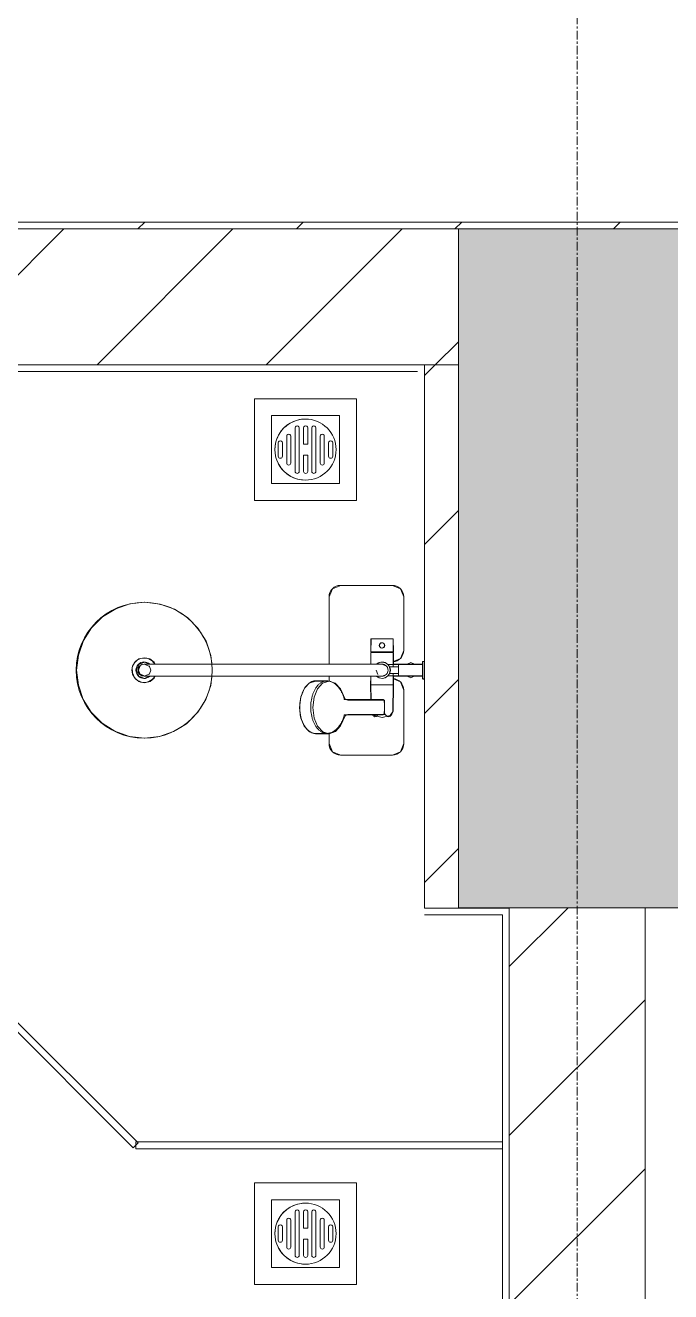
# Model space of a CAD drawing. Header units: millimetres. Extents: x 5359 to 218750, y -16347 to 109893.
# Drawn here: x 76540 to 77490, y 31971 to 33837 of the extents above; entities that cross this region are included whole.
import ezdxf

# ---------------------------------------------------------------- set-up
doc = ezdxf.new("R2010")
doc.units = ezdxf.units.MM
doc.linetypes.add('Grid Line', pattern=[22.225, 12.7, -3.175, 3.175, -3.175])
for name, color, linetype, lineweight in [('0-1', 7, 'Continuous', 5), ('A-FLOR-1', 9, 'Continuous', 9), ('A-GLAZ-CURT-1', 9, 'Continuous', 9), ('A-WALL', 113, 'Continuous', 9), ('A-WALL-1', 53, 'Continuous', 18), ('A-WALL-2', 9, 'Continuous', 9), ('A-WALL-3', 113, 'Continuous', 18), ('A-WALL-PATT-1', 10, 'Continuous', 9), ('A-WALL-PATT-3', 111, 'Continuous', 9), ('I-WALL-1', 53, 'Continuous', 18), ('I-WALL-3', 2, 'Continuous', 18), ('M-EQPM-1', 9, 'Continuous', 9), ('P-SANR-FIXT', 6, 'Continuous', 9), ('P-SANR-FIXT-1', 9, 'Continuous', 9), ('S-COLS-1', 253, 'Continuous', 5), ('S-COLS-2', 53, 'Continuous', 18), ('S-GRID-1', 1, 'Grid Line', 9)]:
    doc.layers.add(name, color=color, linetype=linetype, lineweight=lineweight)
pattern_1 = [(45, (0, 0), (-124.4507934888324, 124.4507934888324), [])]

# ---------------------------------------------------------------- blocks, each defined once
blk = doc.blocks.new('NCV_TKTC_KET CAU_rvt-1-TKCS_MB ĐỊNH VỊ CỔNG-HÀNG RÀO')
at = {"layer": 'S-COLS-1'}
blk.add_hatch(color=256, dxfattribs=at).paths.add_polyline_path([(77379.58623568082, 32536.93603804458), (77527.56428701639, 32536.93603804458), (77527.56428701646, 33536.93603804457), (77177.56428701643, 33536.93603804457), (77177.56428701643, 32536.93603804458)])
at = {"layer": 'A-FLOR-1'}
blk.add_line((77452.6356179937, 31137.36286042179), (77452.6356179937, 32536.93603804454), dxfattribs=at)
at = {"layer": 'S-COLS-2'}
for p, q in [((77527.56428701637, 33536.93603804452), (77177.56428701636, 33536.93603804452)), ((77177.56428701636, 33536.93603804452), (77177.56428701636, 32536.93603804454)), ((77177.56428701636, 32536.93603804454), (77527.56428701631, 32536.93603804454))]:
    blk.add_line(p, q, dxfattribs=at)
blk = doc.blocks.new('93925000_0001 - 93925000_top_dwg_93925000_T-348115-TKCS_MB ĐỊNH VỊ CỔNG-HÀNG RÀO')
at = {"layer": 'P-SANR-FIXT'}
for p, q in [((-29.25000000001137, -30.41147380102957), (-107.9999999999602, -30.41147380102957)), ((29.25000000003979, -30.41147380102951), (107.9999999999891, -30.41147380102951)), ((-125, -47.41147380104054), (-125, -123.4114738009895)), ((-46.30000000000002, -78.40001049013955), (-46.30000000000002, -46.66432744319475)), ((-27.19999999999982, -47.1000104901396), (-26.0999999999998, -47.1000104901396)), ((21.55028506636268, -45.85001633765473), (60.55062229200342, -46.65005953992719)), ((125, -47.41147380106959), (125, -123.4114738010186)), ((-8.999999999999659, -412.5000104901396), (-8.999999999999659, -62.50013961210563)), ((9.000000000000398, -62.50001049013981), (9.000000000000398, -412.5000104901396)), ((42.99999999999989, -64.709669900216), (42.99999999999989, -117.7311855777033)), ((65.79999999999916, -117.7311858373865), (65.79999999999916, -64.70968023364202)), ((-27.19999999999982, -77.9000104901396), (-26.09999999999991, -77.9000104901396)), ((42.99999999999977, -78.71001049013955), (21.55028506636256, -79.15000464262442)), ((42.67723075121899, -117.9137647793131), (42.72380481691187, -117.8905027300933)), ((43.22541313289174, -117.5533791080683), (43.2454772841229, -117.5313935299153)), ((65.55452210880412, -117.5313930848106), (65.57451349550774, -117.5533044401007)), ((66.07595627173146, -117.8903814623573), (66.12276898537004, -117.9137649615229)), ((-107.999999999989, -140.4114738010296), (-8.999999999999662, -140.4114738010296)), ((9.000000000000341, -140.4114738010296), (16.05775936037844, -140.4114738010296)), ((15.40892533820522, -159.102337451949), (15.75839094500327, -143.3372787451481)), ((107.99999999996, -140.4114738010296), (92.74224064223586, -140.4114738010296)), ((93.04160903513537, -143.3372775412332), (93.39107466179462, -159.1023374519516))]:
    blk.add_line(p, q, dxfattribs=at)
at = {"layer": 'P-SANR-FIXT', "flags": 128}
for points in [[(-45.79999999999995, -46.1000104901396), (-27.19999999999982, -46.1000104901396), (-27.19999999999982, -78.90001049013962), (-45.79999999999995, -78.90001049013962)], [(-26.09999999999985, -46.00001049013958), (-26.09999999999985, -78.93326648225212), (-8.999999999999545, -79.00001049013953)], [(21.55000000000007, -47.4099858359793), (21.55000000000007, -79.13610765745804), (9.000000000000455, -79.00001049013957)]]:
    blk.add_lwpolyline(points, dxfattribs=at)
at = {"layer": 'P-SANR-FIXT'}
for centre, radius in [((-36.49999999999991, -62.50001049013958), 3.949999999999962), ((0, -412.5000104901508), 100.0000000000113)]:
    blk.add_circle(centre, radius, dxfattribs=at)
for centre, radius, start, end in [((-107.999999999989, -47.41147380104054), 17.00000000001096, 89.99999999990285, 180), ((-29.25000000001137, -47.41147380104117), 17.0000000000116, 4.762593803102853, 90), ((29.25000000003979, -47.41147380107338), 17.00000000004385, 89.99999999999997, 175.237406216488), ((107.99999999996, -47.41147380106959), 17.00000000004005, 359.9999999999996, 89.99999999990197), ((-45.79999999999995, -46.60001049013961), 0.4999999999999929, 90, 180), ((0, -62.50001049013958), 11.99999999999995, 318.5903778907286, 221.4096221092701), ((0, -62.50001049013942), 8.999999999999567, 89.99999999999726, 180.0008225914138), ((0, -62.50001049013981), 8.999999999999977, 359.9999999999996, 90.00000000000058), ((59.72527746513852, -57.11829431336879), 10.50072061123066, 38.64910940744635, 85.4919664278808), ((45.74539299269866, -61.7688677305235), 2.591442950375404, 155.1929395547365, 175.7071329784778), ((45.88672692079469, -61.83419430956258), 2.747144078052784, 130.8293799405977, 155.1929395547363), ((46.10715825320051, -62.08930188541364), 3.084293670315347, 110.5459473745556, 130.8293799405975), ((54.40515189394542, -334.7558143918751), 275.8827831760368, 88.26834587300208, 91.73430402784533), ((-11.0870287831047, -67.0847149845815), 76.92338950800617, 1.769307073088722, 4.107483592994653), ((65.16075387320267, -72.37357576436682), 3.458721251672998, 323.2522043270088, 79.35412464586749), ((-45.79999999999998, -78.40001049013955), 0.5000000000000284, 180, 270.0000000000021), ((-107.999999999989, -123.4114738010185), 17.00000000001102, 179.9999999999022, 269.9999999999997), ((41.53812440405778, -147.6325679617071), 26.77123719125012, 139.9517195291568, 145.4927454964201), ((43.63035976240869, -149.3759166338841), 29.49457882653298, 134.7866597157906, 139.9743996902091), ((46.21077091948981, -151.980405663538), 33.16089505931782, 130.0222981005984, 134.7808297523297), ((47.73703108613861, -153.8055324793327), 35.54008304688671, 125.4413648585357, 130.0143797178355), ((49.86443492495669, -156.8002238881049), 39.21350294816435, 121.1773293406619, 125.4365221315614), ((50.55508174236654, -157.9433358119556), 40.54905420075455, 119.6970184980787, 121.1760861845778), ((51.01248991461052, -158.7285226972311), 41.45771952391331, 117.0276108551565, 119.7085429480655), ((52.23437101243538, -161.1268276120881), 44.14934692001913, 113.3198526991239, 117.0257930491081), ((51.70379216790154, -159.9377679050245), 42.84738864196924, 109.7778530176831, 113.2977488483463), ((52.51251485431292, -162.1897568078892), 45.24018730875026, 106.1472058541905, 109.7765896948286), ((53.21031191075166, -164.5420132623358), 47.69371243010925, 103.9355483588016, 106.1665379052129), ((39.13550187228078, -108.1664604231369), 10.41252868368169, 284.3956263088239, 285.5115793084283), ((40.79977076989439, -114.1629140050123), 4.189406756292605, 285.511579308428, 289.9665008707439), ((40.18233595264687, -112.4634348017655), 5.997570276502555, 289.9665008707439, 292.706056453872), ((41.35633292669261, -115.269131820641), 2.956155366169641, 292.7060564538717, 296.5404578594648), ((41.28939418913281, -115.0703328042365), 3.163999408943117, 296.9590540367668, 300.8285832434413), ((41.75191444553207, -115.8453384390961), 2.26147033924852, 300.8285832434427, 305.2869606014737), ((42.11080346566675, -116.3524602560694), 1.640202388985941, 305.2869606014731, 309.9326498899359), ((42.58190343764934, -116.9152374954957), 0.9062722800393488, 309.9326498899361, 315.2399768803443), ((66.33254871741015, -116.7907523287532), 1.075222358475278, 225.1701960386481, 229.6335357926574), ((66.53467697349917, -116.5529705922872), 1.387305658423184, 229.6335357926575, 235.1233570305372), ((67.33403953288213, -115.4061151899989), 2.78525337386223, 235.1233570305369, 238.7438538062304), ((67.23708865182785, -115.5658466602265), 2.598401518323442, 238.743853806231, 243.4573342436183), ((67.83178802867057, -114.4223051350855), 3.887291834939851, 243.9189209162256, 246.8313117267748), ((68.07971071230402, -113.8406382182414), 4.519590282336205, 246.8430118978089, 250.4792408365493), ((68.32031555328638, -113.1623118559064), 5.239324491791969, 250.478001354911, 254.040622129464), ((68.46255245398922, -112.6667454129419), 5.754899133838111, 254.0356859670231, 256.0560515704276), ((55.40401679240662, -165.2330429853637), 48.40912028329085, 73.86585318522631, 76.04813250948062), ((56.21413014697972, -162.4159543525397), 45.47786641770474, 70.24102003427905, 73.8600239519259), ((57.38436555478666, -159.2074370455415), 42.0626454195198, 66.6692995235719, 70.26370069725493), ((56.49106083851057, -161.2854876911967), 44.32456512746464, 62.98149476931825, 66.6728195095344), ((57.9785722803678, -158.3746903640516), 41.05570866288927, 60.27832955704819, 62.98547533075114), ((57.65690325814422, -158.9441174506732), 41.70970371225593, 58.84438493084499, 60.2823998950903), ((59.19166632527494, -156.4104491251478), 38.74744684300671, 54.53767052910745, 58.84818163921948), ((60.89070530787098, -154.0281911650667), 35.82137727334143, 50.00335279078109, 54.54047535599409), ((62.8381859497558, -151.7077776100939), 32.79202096505968, 45.19211503033982, 50.00422800610482), ((64.97137908367529, -149.5583508659709), 29.76372997163251, 40.048742012123, 45.18956449042492), ((87.59999999923238, -128.4114738010803), 1.499999999232926, 180, 187.5385925494641), ((87.60000000000032, -128.4114738010264), 1.50000000000318, 258.6057150050811, 269.9999999935141), ((67.2180923600595, -147.665894096866), 26.82619650550311, 34.51250417135139, 40.04223300736741), ((107.99999999996, -123.4114738009896), 17.00000000004001, 269.9999999999999, 359.999999999902), ((32.6084281422526, -143.5932511598145), 16.85198135014861, 172.4140323751194, 179.1296748585935), ((33.68353206841558, -143.7355470214935), 17.93646087517543, 164.9524611530439, 172.4168366973952), ((35.23708582808054, -144.1518614714839), 19.5448282046928, 157.961357964296, 164.9562571578326), ((37.13904172408166, -144.9201389878477), 21.59609231309832, 151.4775331282191, 157.9654281488547), ((39.27860343996432, -146.0810125907116), 24.03029636225168, 145.4892253034588, 151.4815138133123), ((69.39467534866861, -146.1587099335588), 24.1787385563626, 28.53632123789447, 34.4918832930389), ((73.78929370061704, -143.915085762884), 19.24661595653247, 21.63737364131532, 28.9183300159617), ((71.1653461443861, -144.9559604946232), 22.06947284008565, 15.44356289302016, 21.63737364131479), ((76.80805584189389, -143.39708258289), 16.21539109535078, 7.185926819191434, 15.44356289302018), ((73.92057826180705, -143.7611353026), 19.1257280446115, 1.269873184907297, 7.185926819190695), ((32.74582926548889, -159.033047992568), 17.34514869852866, 181.3198210601203, 222.2619182797614), ((76.00123918132356, -159.0194252127062), 17.39838440383853, 317.3098225993435, 358.6393437242801), ((54.24210218684038, -122.9950291884833), 60.56097304492229, 259.1395428294729, 270.1493847950802), ((54.23289421806022, -119.4633675273612), 64.09264670981953, 270.1493847950808, 280.363734856608), ((0, -412.5000104901392), 17.99999999999966, 120.2490760906004, 59.75092390906803), ((0, -412.5000104901392), 12.15000000000036, 137.7945535961896, 42.20544640380962), ((0, -412.5000104901396), 9.000000000000014, 180.0000000000003, 0)]:
    blk.add_arc(centre, radius, start, end, dxfattribs=at)
for points, degree in [([(-12.89999999999998, 0), (-12.89999999999998, -1.499999999999943), (-12.89999999999998, -2.999999999999943)], 2), ([(12.89999999999998, 0), (0.02609083944696522, 0), (-12.84781832110605, 0)], 2), ([(12.84781832110605, 0), (12.87390916055301, 0), (12.89999999999998, 0)], 2), ([(12.89999999999998, 0), (12.89999999999998, -1.499999999999943), (12.89999999999998, -2.999999999999943)], 2), ([(-12.90000000000009, -3), (-0.02609083944696522, -3.000000000000028), (12.84781832110616, -3.000000000000057)], 2), ([(-12.84781832110617, -2.999999999999974), (-12.87390916055313, -2.999999999999987), (-12.90000000000009, -3)], 2), ([(-8.49999999999977, -3.799999999999841), (-8.499999999999886, -20.88434935996673), (-8.5, -37.96869871993363)], 2), ([(8.499999999999998, -3.799999999999955), (8.499999999999943, -20.88443606873113), (8.499999999999886, -37.96887213746231)], 2), ([(-4.999999999999646, -46.00001049013959), (-15.54999999999975, -46.00001049013959), (-26.09999999999985, -46.00001049013958)], 2), ([(-8.500000000000114, -38.00000000000006), (0, -38.00000000000003), (8.500000000000227, -38)], 2), ([(-4.999999999999626, -38.00000000000003), (-4.999999999999643, -44.79564918645708), (-4.999999999999659, -51.59129837291415)], 2), ([(5.000000000000375, -37.99999999999997), (5.000000000000358, -44.79564918645711), (5.000000000000342, -51.59129837291427)], 2), ([(5.000000000000354, -46.00001049013952), (13.27499999999976, -46.00001049013955), (21.54999999999916, -46.00001049013958)], 2), ([(43.16122043866994, -61.57488634983157), (43.11422783113005, -62.20091038478618), (43.2568056199874, -62.84116455587242), (42.99999999999989, -63.45409927694671), (42.99999999999989, -64.08188458858135), (42.99999999999989, -64.709669900216)], 5), ([(46.05564403435699, -58.99940780907446), (45.84563881466295, -59.00576646544847), (45.6356396480968, -59.01232503645387), (45.42490410742312, -59.07182674725264), (45.22143612944311, -59.12746019540629), (45.02469942947437, -59.20119691161427)], 5), ([(65.63877806839491, -61.57486776466607), (65.58324584075069, -60.80156955834494), (65.51792364951962, -60.02897439062145), (64.29169490573088, -59.04860023423733), (63.51684167660937, -59.02245000481934), (62.74190615016312, -58.99902194347936)], 5), ([(42.83134313698361, -182.4712936479626), (32.99480990325503, -180.5841154326519), (24.74135789164757, -176.3666458393427), (19.90906196571826, -170.6980207171658)], 3), ([(88.78958838532196, -170.816115617236), (83.90714295276018, -176.4673309525334), (75.62595520680784, -180.7066272881571), (65.76294096902575, -182.5103768473146)], 3)]:
    blk.add_open_spline(points, degree=degree, dxfattribs=at)
for points, weights in [([(-9.300000012551752, -3.000000000000114), (-8.499999999999767, -2.999999987447859), (-8.499999999999773, -3.799999999999841)], [1, 0.7071067756391801, 1]), ([(9.300000036225876, -3.000000000000048), (8.499999999999998, -2.999999963774077), (8.499999999999996, -3.799999999999955)], [1, 0.7071067651767795, 1]), ([(21.55000000000018, -45.86391332282089), (21.55000000000007, -45.6984479567874), (21.55000000000007, -47.4099858359793)], [0.8741474450410947, 0.9084708691207961, 1]), ([(67.93214707809068, -74.44290715413382), (66.9161785636151, -75.65537223736911), (65.79999999999916, -76.44701129264871)], [1, 0.9916143928707297, 1]), ([(54.40000000027044, -167.345373511784), (15.75710228857958, -167.3453735117857), (15.75710228858282, -143.5544300957471)], [1, 0.7071067811865235, 1]), ([(93.04289771195933, -143.5544300957438), (93.04289771196134, -167.3453735117824), (54.40000000027044, -167.345373511784)], [1, 0.7071067811865235, 1])]:
    blk.add_rational_spline(points, weights, degree=2, dxfattribs=at)
blk.add_open_spline([(67.95742936225793, -50.59066825678327), (68.35598580722785, -51.10147228051598), (68.55940819716147, -51.68825616568513), (68.67315314439588, -53.48920526109732), (68.21360467211412, -54.71941052610607), (66.0828501634154, -57.04809614598538), (64.61267512253369, -58.10490555589343), (62.74003090276256, -58.98982693736821)], degree=3, knots=[0.3623590839894454, 0.3623590839894454, 0.3623590839894454, 0.3623590839894454, 0.4991435252133551, 0.4991435252133551, 0.7494159218981946, 0.7494159218981946, 0.9564650588819884, 0.9564650588819884, 0.9564650588819884, 0.9564650588819884], dxfattribs=at)
blk = doc.blocks.new('93925000_0001 - 93925000_top_dwg-348114-TKCS_MB ĐỊNH VỊ CỔNG-HÀNG RÀO')
blk.add_blockref('93925000_0001 - 93925000_top_dwg_93925000_T-348115-TKCS_MB ĐỊNH VỊ CỔNG-HÀNG RÀO', (0, 0))
blk = doc.blocks.new('93925000_0001 - 93925000_3D_low_dwg-348120-TKCS_MB ĐỊNH VỊ CỔNG-HÀNG RÀO')
at = {"layer": 'P-SANR-FIXT'}
for p, q in [((-13.00000023549032, 0.4061279445821583), (-12.06220432523378, 0.4061279445821583)), ((-13.00000023549032, 0.4061279445821583), (-11.63522162142881, 0.4061279445821583)), ((-13.00000023549032, 0.4061279445821583), (-12.06220432523378, 0.4061279445821583)), ((-13.00000023549032, 0.4061279445821583), (-11.63522162142881, 0.4061279445821583)), ((-13.00000023549032, -2.393874990108407), (-13.00000023549032, 0.4061279445821583)), ((-13.00000023549032, -2.393874990108407), (-13.00000023549032, 0.4061279445821583)), ((-12.06220432523378, 0.4061279445821583), (-9.062958571349464, 0.4061279445821583)), ((-12.06220432523378, 0.4061279445821583), (-9.062958571349464, 0.4061279445821583)), ((-7.966440063749634, 0.4061279445821583), (-11.63522162142881, 0.4061279445821583)), ((-7.966440063749634, 0.4061279445821583), (-11.63522162142881, 0.4061279445821583)), ((-9.062958571349464, 0.4061279445821583), (-4.988656935130439, 0.4061279445821583)), ((-9.062958571349464, 0.4061279445821583), (-4.988656935130439, 0.4061279445821583)), ((-2.738994958303692, 0.4061279445821583), (-7.966440063749634, 0.4061279445821583)), ((-2.738994958303692, 0.4061279445821583), (-7.966440063749634, 0.4061279445821583)), ((-4.988656935130439, 0.4061279445821583), (0.02873366639291817, 0.4061279445821583)), ((-4.988656935130439, 0.4061279445821583), (0.02873366639291817, 0.4061279445821583)), ((2.887329438276765, 0.4061279445821583), (-2.738994958303692, 0.4061279445821583)), ((2.887329438276765, 0.4061279445821583), (-2.738994958303692, 0.4061279445821583)), ((0.02873366639291817, 0.4061279445821583), (5.0525196566658, 0.4061279445821583)), ((0.02873366639291817, 0.4061279445821583), (5.0525196566658, 0.4061279445821583)), ((8.247112543828962, 0.4061279445821583), (2.887329438276765, 0.4061279445821583)), ((8.247112543828962, 0.4061279445821583), (2.887329438276765, 0.4061279445821583)), ((5.0525196566658, 0.4061279445821583), (9.036845067091463, 0.4061279445821583)), ((5.0525196566658, 0.4061279445821583), (9.036845067091463, 0.4061279445821583)), ((11.62984517807531, 0.4061279445821583), (8.247112543828962, 0.4061279445821583)), ((11.62984517807531, 0.4061279445821583), (8.247112543828962, 0.4061279445821583)), ((9.036845067091463, 0.4061279445821583), (12.00061197277419, 0.4061279445821583)), ((9.036845067091463, 0.4061279445821583), (12.00061197277419, 0.4061279445821583)), ((13.00000023538637, 0.4061279445821583), (11.62984517807531, 0.4061279445821583)), ((13.00000023538637, 0.4061279445821583), (11.62984517807531, 0.4061279445821583)), ((12.00061197277419, 0.4061279445821583), (13.00000023538637, 0.4061279445821583)), ((12.00061197277419, 0.4061279445821583), (13.00000023538637, 0.4061279445821583)), ((13.00000023538637, -2.393874990108407), (13.00000023538637, 0.4061279445821583)), ((13.00000023538637, -2.393874990108407), (13.00000023538637, 0.4061279445821583)), ((-12.06220432523378, -2.393874990108407), (-13.00000023549032, -2.393874990108407)), ((-13.00000023549032, -2.393874990108407), (-11.63522162142881, -2.393874990108407)), ((-12.06220432523378, -2.393874990108407), (-13.00000023549032, -2.393874990108407)), ((-13.00000023549032, -2.393874990108407), (-11.63522162142881, -2.393874990108407)), ((-9.062958571349464, -2.393874990108407), (-12.06220432523378, -2.393874990108407)), ((-9.062958571349464, -2.393874990108407), (-12.06220432523378, -2.393874990108407)), ((-11.63522162142881, -2.393874990108407), (-8.500000110303246, -2.393874990108407)), ((-11.63522162142881, -2.393874990108407), (-8.947380937687877, -2.393874990108407)), ((-11.13424724941683, -20.11254869690815), (-8.947380937687877, -14.63904449810341)), ((-4.988656935130439, -2.393874990108407), (-9.062958571349464, -2.393874990108407)), ((-8.947380937687877, -45.5938739775745), (-8.947380937687877, -2.383346642467177)), ((-6.146981263212683, -2.393874990108407), (-8.500000110303246, -2.393874990108407)), ((-8.500000110303246, -53.59329031697194), (-8.500000110303246, -2.393874990108407)), ((-0.2581622965687984, -2.393874990108407), (-6.146981263212683, -2.393874990108407)), ((0.02873366639291817, -2.393874990108407), (-4.988656935130439, -2.393874990108407)), ((-0.2581622965687984, -2.393874990108407), (6.134321924992082, -2.393874990108407)), ((5.0525196566658, -2.393874990108407), (0.02873366639291817, -2.393874990108407)), ((5.0525196566658, -2.393874990108407), (9.036845067091463, -2.393874990108407)), ((6.134321924992082, -2.393874990108407), (8.500000110216616, -2.393874990108407)), ((11.62984517807531, -2.393874990108407), (8.500000110216616, -2.393874990108407)), ((8.500000110216616, -2.393874990108407), (8.500000110216616, -53.5932903169806)), ((8.94738093758392, -2.383346642467177), (8.94738093758392, -45.5938739775745)), ((11.62984517807531, -2.393874990108407), (8.94738093758392, -2.393874990108407)), ((11.13433695134036, -20.11254869690815), (8.94738093758392, -15.01528653524606)), ((9.036845067091463, -2.393874990108407), (12.00061197277419, -2.393874990108407)), ((9.036845067091463, -2.393874990108407), (12.00061197277419, -2.393874990108407)), ((13.00000023538637, -2.393874990108407), (11.62984517807531, -2.393874990108407)), ((13.00000023538637, -2.393874990108407), (11.62984517807531, -2.393874990108407)), ((12.00061197277419, -2.393874990108407), (13.00000023538637, -2.393874990108407)), ((12.00061197277419, -2.393874990108407), (13.00000023538637, -2.393874990108407)), ((-125.0000009537263, -47.00534305563847), (-120.0208172321839, -34.98452428570668)), ((-120.0208172321839, -34.98452428570668), (-125.0000009537263, -47.00534305563847)), ((-120.0208172321839, -34.98452428570668), (-108.0000030041261, -30.00533602228172)), ((-108.0000030041261, -30.00533602228172), (-120.0208172321839, -34.98452428570668)), ((-108.0000030041261, -30.00533602228172), (-29.24999967816957, -30.00533602229905)), ((-29.24999967816957, -30.00533602229905), (-108.0000030041261, -30.00533602228172)), ((-29.24999967816957, -30.00533602229905), (-17.22918545011171, -34.98452428570668)), ((-17.22918545011171, -34.98452428570668), (-29.24999967816957, -30.00533602229905)), ((-17.22918545011171, -34.98452428570668), (-12.80419165117082, -45.5938739775745)), ((-12.80419165117082, -45.5938739775745), (-17.22918545011171, -34.98452428570668)), ((-8.947380937705203, -25.20961684207234), (-11.13424724941683, -20.11254869690815)), ((8.947380937566596, -25.58627741077366), (11.13433695134036, -20.11254869690815)), ((17.22918545002508, -34.98452428570668), (12.83464907225734, -45.5938739775745)), ((12.83464907225734, -45.5938739775745), (17.22918545002508, -34.98452428570668)), ((17.22918545002508, -34.98452428570668), (29.24999967808294, -30.00533602229905)), ((17.22918545002508, -34.98452428570668), (29.24999967808294, -30.00533602229905)), ((29.24999967808294, -30.00533602229905), (108.0000030040394, -30.00533602229905)), ((108.0000030040394, -30.00533602229905), (29.24999967808294, -30.00533602229905)), ((108.0000030040394, -30.00533602229905), (120.0208172320973, -34.98452428570668)), ((120.0208172320973, -34.98452428570668), (108.0000030040394, -30.00533602229905)), ((120.0208172320973, -34.98452428570668), (125.0000009536223, -47.00534305563847)), ((125.0000009536223, -47.00534305563847), (120.0208172320973, -34.98452428570668)), ((-125.0000009537263, -123.005337095174), (-125.0000009537263, -47.00534305563847)), ((-125.0000009537263, -47.00534305563847), (-125.0000009537263, -123.005337095174)), ((-46.26489043240976, -45.70935112229267), (-27.19999989872408, -45.5938739775745)), ((-46.26489043240976, -46.85973966113011), (-46.26489043240976, -45.70935112229267)), ((-46.26489043240976, -45.70935112229267), (-46.26489043240976, -46.85973966113011)), ((-46.26489043240976, -50.50827240935246), (-46.26489043240976, -46.85973966113011)), ((-46.26489043240976, -50.50827240935246), (-46.26489043240976, -56.06282072058598)), ((-27.19999989872408, -46.75237884512821), (-27.19999989872408, -45.5938739775745)), ((-27.19999989872408, -45.5938739775745), (-27.19999989872408, -46.75237884512821)), ((-27.19999989872408, -46.75237884512821), (-27.19999989872408, -50.42661859980503)), ((-27.19999989872408, -56.02032694807927), (-27.19999989872408, -50.42661859980503)), ((-26.10000118022394, -46.75237884512821), (-26.10000118022394, -45.5938739775745)), ((-8.500000110303246, -45.5938739775745), (-26.10000118022394, -45.5938739775745)), ((-26.10000118022394, -46.75237884512821), (-26.10000118022394, -50.42661859980503)), ((-26.10000118022394, -56.02032694807927), (-26.10000118022394, -50.42661859980503)), ((-8.500579766981128, -53.59329031697194), (-11.1775755912412, -57.66879100790898)), ((-8.500579766981128, -53.59691019049565), (-11.1775755912412, -57.66879100790898)), ((-5.400000831536772, -54.89389225235859), (-9.000000818125727, -62.09388881913105)), ((-4.425111153028729, -50.91630527965378), (-8.500579766981128, -53.59691019049565)), ((-4.425111153028729, -50.91630527965378), (-8.500579766981128, -53.59329031697194)), ((-5.400000831536772, -54.89389225235859), (-6.884994724646186, -57.86817554758084)), ((-5.197762220632285e-11, -53.09388856879155), (-5.400000831536772, -54.89389225235859)), ((-4.582533355109217, -50.98385657063405), (-4.425111153028729, -50.91630527965378)), ((-5.197762220632285e-11, -50.0722343443958), (-4.425111153028729, -50.91630527965378)), ((4.425110869057653, -50.91630527965378), (-5.197762220632285e-11, -50.0722343443958)), ((4.425110869057653, -50.91630527965378), (4.63892554562799, -51.00663861027638)), ((4.425110869057653, -50.91630527965378), (8.500579766894498, -53.59691019049565)), ((4.425110869057653, -50.91630527965378), (8.500579766894498, -53.5932903169806)), ((9.000000818021773, -62.09388881913105), (6.363961909659383, -55.72991952887455)), ((21.54999956483412, -45.5938739775745), (8.500000110216616, -45.5938739775745)), ((11.17757559115457, -57.66879100790898), (8.500579766894498, -53.5932903169806)), ((11.12244632538668, -57.53367480030934), (8.500579766894498, -53.59691019049565)), ((11.17757559115457, -57.66879100790898), (8.500579766894498, -53.59691019049565)), ((21.54999956483412, -45.5938739775745), (60.55121408697478, -46.09024175396839)), ((21.54999956483412, -46.75237884512821), (21.54999956483412, -45.5938739775745)), ((21.54999956483412, -46.75237884512821), (21.54999956483412, -50.42661859980503)), ((21.54999956483412, -56.02032694807927), (21.54999956483412, -50.42661859980503)), ((60.55121408697478, -46.09024175396839), (66.66990855927038, -50.2975476264174)), ((66.66990855927038, -50.2975476264174), (69.53457745308447, -62.09387065163533)), ((125.0000009536223, -47.00534305563847), (125.0000009536223, -123.005337095174)), ((125.0000009536223, -123.005337095174), (125.0000009536223, -47.00534305563847)), ((-46.26489043240976, -56.06282072058598), (-46.26489043240976, -62.09387065163533)), ((-46.26489043240976, -68.1249387501804), (-46.26489043240976, -62.09387065163533)), ((-46.26489043240976, -73.67028976670186), (-46.26489043240976, -68.1249387501804)), ((-46.26489043240976, -77.32801980963627), (-46.26489043240976, -73.67028976670186)), ((-40.47668541675043, -62.09387065163533), (-39.37709773784113, -59.35049250117223)), ((-40.47668541675043, -62.09387065163533), (-39.33139740233851, -64.88438436976354)), ((-36.62519903188181, -58.12362788906972), (-39.37709773784113, -59.35049250117223)), ((-36.50000000599512, -66.06600737563053), (-39.33139740233851, -64.88438436976354)), ((-36.62519903188181, -58.12362788906972), (-33.63793133502436, -59.34432917824665)), ((-33.61511296039057, -64.81945828190725), (-36.50000000599512, -66.06600737563053)), ((-33.63793133502436, -59.34432917824665), (-32.53242786530145, -62.09387065163533)), ((-33.61511296039057, -64.81945828190725), (-32.53242786530145, -62.09387065163533)), ((-27.19999989872408, -62.09387065163533), (-27.19999989872408, -56.02032694807927)), ((-27.19999989872408, -68.16745069018285), (-27.19999989872408, -62.09387065163533)), ((-27.19999989872408, -73.76114087096134), (-27.19999989872408, -68.16745069018285)), ((-27.19999989872408, -77.4353987931339), (-27.19999989872408, -73.76114087096134)), ((-26.10000118022394, -62.09387065163533), (-26.10000118022394, -56.02032694807927)), ((-26.10000118022394, -68.16745069018285), (-26.10000118022394, -62.09387065163533)), ((-26.10000118022394, -73.76114087096134), (-26.10000118022394, -68.16745069018285)), ((-26.10000118022394, -77.4353987931339), (-26.10000118022394, -73.76114087096134)), ((-11.0981688738389, -57.47866816512028), (-12.02163744275999, -62.09387065163533)), ((-11.1775755912412, -57.66879100790898), (-12.02163744275999, -62.09387065163533)), ((-12.02163744275999, -62.09387065163533), (-11.1775755912412, -66.5189820884792)), ((-12.02087554339059, -62.09387065163533), (-11.1775755912412, -66.5189820884792)), ((-11.0981688738389, -57.47866816512028), (-11.1775755912412, -57.66879100790898)), ((-11.12130858603605, -66.66027978650014), (-11.1775755912412, -66.5189820884792)), ((-11.1775755912412, -66.5189820884792), (-8.999317266098979, -69.83518585265968)), ((-11.12130858603605, -66.66027978650014), (-8.999317266098979, -69.86355942185433)), ((-9.000000818125727, -62.09388881913105), (-8.999317266098979, -66.27243100396076)), ((-8.999317266098979, -79.46273689261356), (-8.999317266098979, -66.27243100396076)), ((6.363961909659383, -68.45783994189183), (-5.197762220632285e-11, -71.09388906947056)), ((9.000000818021773, -62.09388881913105), (8.999317265995023, -66.47813247433582)), ((8.999317265995023, -79.62031266680638), (8.999317265995023, -66.47813247433582)), ((8.999317265995023, -69.82286713141211), (11.17757559115457, -66.5189820884792)), ((8.99931726601235, -69.83518585263369), (11.17757559115457, -66.5189820884792)), ((8.999317265995023, -69.84051383753588), (11.09141510719824, -66.73617449990194)), ((11.09141510719824, -66.73617449990194), (12.02163744265604, -62.09387065163533)), ((11.09141510719824, -66.73617449990194), (11.17757559115457, -66.5189820884792)), ((11.12244632538668, -57.53367480030934), (11.17757559115457, -57.66879100790898)), ((12.02163744265604, -62.09750415078084), (11.17757559115457, -57.66879100790898)), ((12.02163744265604, -62.09387065163533), (11.17757559115457, -57.66879100790898)), ((11.17757559115457, -66.5189820884792), (12.02163744265604, -62.09387065163533)), ((21.54999956483412, -62.09387065163533), (21.54999956483412, -56.02032694807927)), ((21.54999956483412, -68.16745069018285), (21.54999956483412, -62.09387065163533)), ((21.54999956483412, -73.7518618225185), (21.54999956483412, -68.16745069018285)), ((21.54999956483412, -77.4353987931339), (21.54999956483412, -73.7518618225185)), ((43.32126560205984, -68.302199005994), (43.8158305622796, -62.23647193826824)), ((44.26653403038549, -58.64013887635151), (44.24106774324942, -112.893872165602)), ((65.41201840633917, -58.64013887635151), (44.26653403038549, -58.64013887635151)), ((65.41201840633917, -58.64013887635151), (65.43747560972739, -112.893872165602)), ((66.32276859279982, -68.302199005994), (65.777415025666, -61.61353088046306)), ((66.66990855927038, -73.89021184435765), (69.53457745308447, -62.09387065163533)), ((-46.26489043240976, -78.47839472285192), (-46.26489043240976, -77.32801980963627)), ((-46.26489043240976, -78.47839472285192), (-46.26489043240976, -77.32801980963627)), ((-46.26489043240976, -78.47839472285192), (-27.19999989872408, -78.59387640944401)), ((-27.19999989872408, -77.4353987931339), (-27.19999989872408, -78.59387640944401)), ((-27.19999989872408, -78.59387640944401), (-27.19999989872408, -77.4353987931339)), ((-26.10000118022394, -78.59387640944401), (-26.10000118022394, -77.4353987931339)), ((-26.10000118022394, -78.59387640944401), (-8.999317266098979, -78.59387640944401)), ((-8.999317266098979, -79.46273689261356), (-8.999317266098979, -94.50027286997715)), ((8.999317265995023, -78.59387640944401), (21.54999956483412, -78.59387640944401)), ((8.999317265995023, -79.62031266680638), (8.999317265995023, -94.58703174582402)), ((21.54999956483412, -78.59387640944401), (21.54999956483412, -77.4353987931339)), ((21.54999956483412, -78.59387640944401), (44.25730354725129, -78.30488888116327)), ((-8.999317266098979, -94.50027286997715), (-8.999952560715201, -122.093873834532)), ((8.999317265995023, -94.58703174582402), (9.000048507698057, -122.093873834532)), ((-120.0208172321839, -135.0261513232319), (-125.0000009537263, -123.005337095174)), ((-125.0000009537263, -123.005337095174), (-120.0208172321839, -135.0261513232319)), ((-8.999952560715201, -122.093873834532), (-8.999952560715201, -352.0938792227832)), ((9.000048507698057, -352.0938792227832), (9.000048507698057, -122.093873834532)), ((27.22625192994642, -123.6004315852253), (19.01272938246298, -131.1420406579105)), ((42.70615053171682, -116.3869365691272), (27.22625192994642, -123.6004315852253)), ((44.24106774324942, -112.893872165602), (42.70615053171682, -116.3869365691272)), ((65.43747560972739, -112.893872165602), (66.97240644688178, -116.3869365691272)), ((66.97240644688178, -116.3869365691272), (82.1864260196166, -123.4372057198612)), ((82.1864260196166, -123.4372057198612), (90.36471498007346, -130.7141597985355)), ((125.0000009536223, -123.005337095174), (120.0208172320973, -135.0261513232319)), ((120.0208172320973, -135.0261513232319), (125.0000009536223, -123.005337095174)), ((-108.0000030041261, -140.0053441285221), (-120.0208172321839, -135.0261513232319)), ((-120.0208172321839, -135.0261513232319), (-108.0000030041261, -140.0053441285221)), ((-8.79466851073853, -140.0053441285221), (-108.0000030041261, -140.0053441285221)), ((-108.0000030041261, -140.0053441285221), (-8.79466851073853, -140.0053441285221)), ((16.10102930157841, -140.0053441285221), (8.794764457721385, -140.0053441285221)), ((8.794764457721385, -140.0053441285221), (16.10102930157841, -140.0053441285221)), ((15.97610514158773, -140.3856170653431), (19.01272938246298, -131.1420406579105)), ((15.97610514158773, -140.3856170653431), (15.97610514158773, -160.0585623263447)), ((19.31382837292067, -150.0571015834029), (15.97610514158773, -140.3856170653431)), ((90.36471498007346, -130.7141597985355), (93.7024291276412, -140.3856170653431)), ((90.66581397051382, -149.6291934727756), (93.7024291276412, -140.3856170653431)), ((108.0000030040394, -140.0053441285221), (93.57119323153024, -140.0053441285221)), ((93.57119323153024, -140.0053441285221), (108.0000030040394, -140.0053441285221)), ((93.7024291276412, -140.3856170653431), (93.7024291276412, -160.0585623263447)), ((108.0000030040394, -140.0053441285221), (120.0208172320973, -135.0261513232319)), ((108.0000030040394, -140.0053441285221), (120.0208172320973, -135.0261513232319)), ((15.97610514158773, -160.0585078238575), (18.7810324966561, -168.9561478613941)), ((19.31382837292067, -169.7300105094043), (15.97610514158773, -160.0585623263447)), ((27.49211960429716, -157.33400115959), (19.31382837292067, -150.0571015834029)), ((27.49211960429716, -157.33400115959), (39.77925342316198, -162.3753177165119)), ((39.77925342316198, -162.3753177165119), (54.8392716764884, -164.2391574381916)), ((70.59643578524161, -162.1904997824756), (54.8392716764884, -164.2391574381916)), ((70.59643578524161, -162.1904997824756), (82.45228915209341, -157.1708207129566)), ((90.66581397051382, -149.6291934727756), (82.45228915209341, -157.1708207129566)), ((93.7024291276412, -160.0585623263447), (90.66581397051382, -169.3020751475422)), ((25.52503155190307, -175.2566021674854), (19.31382837292067, -169.7300105094043)), ((39.77925342316198, -182.0481539725391), (27.49211960429716, -177.0068737506087)), ((39.63082498306799, -182.009620714101), (54.83929438587538, -183.912048196706)), ((39.77925342316198, -182.0481539725391), (54.8392716764884, -183.9120663642017)), ((54.8392716764884, -183.9120663642017), (70.59643578524161, -181.8634450434859)), ((54.83929438587538, -183.912048196706), (69.33580234045553, -182.1904054640857)), ((82.45228915209341, -176.843711471471), (70.59643578524161, -181.8634450434859)), ((82.17910451885574, -177.011342954549), (79.59950327006577, -178.0515673401055)), ((90.66581397051382, -169.3020751475422), (82.45228915209341, -176.843711471471)), ((-21.43301905994845, -314.2006979941456), (-42.54305183892679, -321.3777308463184)), ((-8.999952560715201, -312.8387014094833), (-21.43301905994845, -314.2006979941456)), ((22.48276648516226, -314.4369481085865), (9.000048507698057, -312.9167166438286)), ((42.96772613520193, -321.5785543440906), (22.48276648516226, -314.4369481085865)), ((-61.80480308537913, -333.2627612113087), (-77.71632277969012, -348.9469056128589)), ((-42.54305183892679, -321.3777308463184), (-61.80480308537913, -333.2627612113087)), ((61.90770378107595, -333.3437882422535), (42.96772613520193, -321.5785543440906)), ((78.80613634581137, -350.3171344756214), (61.90770378107595, -333.3437882422535)), ((-77.71632277969012, -348.9469056128589), (-89.80675485139322, -367.8910617827503)), ((-8.999317266098979, -374.3931358336536), (-8.999952560715201, -352.0938792227832)), ((8.999317265995023, -374.3104373931105), (9.000048507698057, -352.0938792227832)), ((90.50051701065414, -369.3367947577651), (78.80613634581137, -350.3171344756214)), ((-89.80675485139322, -367.8910617827503), (-97.31701591018327, -388.8681243895618)), ((97.5969043492751, -390.0858552931873), (90.50051701065414, -369.3367947577651)), ((-97.31701591018327, -388.8681243895618), (-100.0000007629914, -411.8767853736011)), ((-8.999317266098979, -394.6762364386646), (-8.999317266098979, -374.3931358336536)), ((8.999317265995023, -394.5202503203479), (8.999317265995023, -374.3104373931105)), ((100.0000007628875, -411.8767853736011), (97.5969043492751, -390.0858552931873)), ((-16.71779429023695, -404.0355852126209), (-18.47259497349692, -411.8938264845935)), ((-11.764554888062, -397.6519268988697), (-16.71779429023695, -404.0355852126209)), ((-11.99999995534849, -411.8870681761829), (-8.999317266116305, -404.376682455927)), ((-8.999317266098979, -396.2630346352098), (-11.764554888062, -397.6519268988697)), ((-5.399952574126246, -404.6767888068287), (-8.999995140783312, -411.8870681761829)), ((-8.999317266098979, -407.6492817877857), (-8.999952560715201, -411.8767853736011)), ((-8.999317266098979, -394.6762364386646), (-8.999317266098979, -407.6492817877857)), ((-5.399952574126246, -404.6767888068287), (-6.322636534325603, -405.4717257498915)), ((-5.399952574126246, -404.6767888068287), (2.096430762321688e-09, -402.8767533301441)), ((5.400048521109102, -404.6767888068287), (2.096430762321688e-09, -402.8767533301441)), ((9.000048507698057, -411.8767853736011), (5.400048521109102, -404.6767888068287)), ((5.400048521109102, -404.6767888068287), (6.215991063364027, -405.3682073592274)), ((8.999317265995023, -394.5202503203479), (8.999317265995023, -407.4452608107654)), ((11.71888975197839, -397.6143201827137), (8.999317265995023, -396.2951874157449)), ((11.99999995524454, -411.8870681761829), (8.999317265995023, -404.8932119211236)), ((9.000048507698057, -411.8767853736011), (8.999317265995023, -407.4452608107654)), ((11.7188375204455, -397.5955713271229), (16.65304760629702, -403.7328057288257)), ((11.71888975197839, -397.6143201827137), (16.65304760629702, -403.7328057288257)), ((16.65304760629702, -403.7328057288257), (18.47251321966219, -411.8750412940113)), ((16.65304760629702, -403.7328057288257), (18.47259497339296, -411.8938264845935)), ((-100.0000007629914, -411.8767853736011), (-97.56520206933452, -433.8092402457411)), ((-18.47259497349692, -411.8938264845935), (-18.47251321976614, -411.8750412940113)), ((-18.47259497349692, -411.8938264845935), (-16.53328747456503, -420.13322181693)), ((-16.53328747456503, -420.13322181693), (-11.32006326024962, -426.491554641637)), ((-8.268919216131053, -420.5833396910755), (-11.99999995534849, -411.8870681761829)), ((-11.32006326024962, -426.491554641637), (-3.892026300035241, -429.9517722128955)), ((-8.999952560715201, -411.8767853736011), (-8.999995140783312, -411.8870681761829)), ((2.113756636390462e-09, -423.8870987891285), (-8.268919216131053, -420.5833396910755)), ((-5.399952574126246, -419.0767819403823), (-6.175642758659842, -418.4236241339771)), ((2.096430762321688e-09, -420.8767810820667), (-5.399952574126246, -419.0767819403823)), ((4.806509332411224e-05, -420.8768174170581), (-5.399952574126246, -419.0767819403823)), ((5.400048521109102, -419.0767819403823), (2.096430762321688e-09, -420.8767810820667)), ((8.696262431092737, -420.156003856581), (2.113756636390462e-09, -423.8870987891285)), ((5.400048521109102, -419.0767819403823), (4.806509332411224e-05, -420.8768174170581)), ((4.102805017627952, -429.9050454138844), (11.71888975197839, -426.1733691214649)), ((5.400048521109102, -419.0767819403823), (8.995848409779546, -411.6034372328846)), ((5.400048521109102, -419.0767819403823), (9.000048507698057, -411.8767853736011)), ((6.229995931632994, -418.3719557761366), (5.400048521109102, -419.0767819403823)), ((8.696262431092737, -420.156003856581), (11.99999995524454, -411.8870681761829)), ((8.995848409779546, -411.6034372328846), (9.000048507698057, -411.8767853736011)), ((16.52564577157068, -420.1485188483326), (11.71888975197839, -426.1733691214649)), ((18.47259497339296, -411.8938264845935), (16.52564577157068, -420.1485188483326)), ((18.47251321966219, -411.8750412940113), (18.47259497339296, -411.8938264845935)), ((100.0000007628875, -411.8767853736011), (97.53442633146811, -433.9457508086292)), ((-97.56520206933452, -433.8092402457411), (-90.51684958939983, -454.3821124075977)), ((-3.892026300035241, -429.9517722128955), (4.102805017627952, -429.9050454138844)), ((89.81895432467032, -455.8376921652882), (97.53442633146811, -433.9457508086292)), ((-90.51684958939983, -454.3821124075977), (-78.40781400208903, -473.943055057439)), ((77.98660061354208, -474.4714748381789), (89.81895432467032, -455.8376921652882)), ((-78.40781400208903, -473.943055057439), (-62.19967814689112, -490.1787646292774)), ((61.90683174128103, -490.4105092047779), (77.98660061354208, -474.4714748381789)), ((-62.19967814689112, -490.1787646292774), (-43.54161915784312, -501.8997061728565)), ((-43.54161915784312, -501.8997061728565), (-22.21022452717257, -509.37915515891)), ((22.14574808473158, -509.3937981604664), (42.94213267559576, -502.1871886252491)), ((42.94213267559576, -502.1871886252491), (61.90683174128103, -490.4105092047779)), ((-22.21022452717257, -509.37915515891), (-0.1146976633982831, -511.8767861365406)), ((-0.1146976633982831, -511.8767861365406), (22.14574808473158, -509.3937981604664))]:
    blk.add_line(p, q, dxfattribs=at)
blk = doc.blocks.new('93925000_0001 - FMM 93925000-348244-TKCS_MB ĐỊNH VỊ CỔNG-HÀNG RÀO')
for name in ['93925000_0001 - 93925000_3D_low_dwg-348120-TKCS_MB ĐỊNH VỊ CỔNG-HÀNG RÀO', '93925000_0001 - 93925000_top_dwg-348114-TKCS_MB ĐỊNH VỊ CỔNG-HÀNG RÀO']:
    blk.add_blockref(name, (0, 0))
blk = doc.blocks.new('System Panel - Glazed-559274-TKCS_MB ĐỊNH VỊ CỔNG-HÀNG RÀO')
at = {"layer": 'A-GLAZ-CURT-1'}
for p, q in [((269.9999999994881, 5.000000000016189), (-269.9999999994881, 5.000000000016189)), ((-269.9999999994881, 5.000000000016189), (-269.9999999994881, -5.000000000016189)), ((269.9999999994881, -5.000000000016189), (269.9999999994881, 5.000000000016189)), ((-269.9999999994881, -5.000000000016189), (269.9999999994881, -5.000000000016189))]:
    blk.add_line(p, q, dxfattribs=at)
blk = doc.blocks.new('System Panel - Glazed-433667-TKCS_MB ĐỊNH VỊ CỔNG-HÀNG RÀO')
at = {"layer": 'A-GLAZ-CURT-1'}
for p, q in [((353.5533905939621, 4.999999999946886), (-353.5533905938928, 4.999999999946886)), ((-353.5533905938928, 4.999999999946886), (-353.5533905939621, -5.000000000085493)), ((353.5533905938928, -5.000000000085493), (353.5533905939621, 4.999999999946886)), ((-353.5533905939621, -5.000000000085493), (353.5533905938928, -5.000000000085493))]:
    blk.add_line(p, q, dxfattribs=at)
blk = doc.blocks.new('THU NUOC - THU NUOC-V23-TKCS_MB ĐỊNH VỊ CỔNG-HÀNG RÀO')
at = {"layer": 'M-EQPM-1'}
for p, q in [((-66.26686426149621, -70.57759500340016), (-66.2668642614962, 79.42240499659985)), ((-66.2668642614962, 79.42240499659985), (83.7331357385038, 79.42240499659985)), ((83.7331357385038, 79.42240499659985), (83.73313573850379, -70.57759500340018)), ((58.73313573849118, 54.42240499659989), (-41.26686426150863, 54.42240499659989)), ((-41.26686426150863, 54.42240499659989), (-41.26686426150864, -45.57759500340042)), ((-1.076682540792887, 44.4798836373325), (18.54295401777546, 44.47988363733251)), ((18.54295401777542, 38.47988363733249), (-1.076682540792921, 38.47988363733264)), ((58.73313573849118, -45.57759500340042), (58.73313573849118, 54.42240499659989)), ((-23.34306327274206, 19.64878593012677), (40.86986895846923, 19.64878593012677)), ((-11.0263537124436, 32.10154779718071), (28.49262518942623, 32.10154779718074)), ((28.49262518942617, 26.10154779718043), (-11.02635371244366, 26.10154779718074)), ((40.86986895846923, 13.64878593012677), (-23.34306327274207, 13.64878593012677)), ((-23.3430632727672, 7.196024063072747), (0.7331357384912749, 7.196024063072747)), ((0.7331357384912665, 1.196024063072746), (-23.34306327276718, 1.196024063072746)), ((0.7331357384912749, 7.196024063072747), (0.7331357384912665, 1.196024063072746)), ((16.73313573849129, 1.196024063072746), (16.73313573849128, 7.196024063072747)), ((16.73313573849127, 7.196024063072747), (40.86986895844411, 7.196024063072747)), ((40.86986895844411, 1.196024063072746), (16.73313573849129, 1.196024063072746)), ((-23.34306327274207, -4.803975936927252), (40.86986895846923, -4.803975936927253)), ((40.86986895846923, -10.80397593692725), (-23.34306327274206, -10.80397593692725)), ((-11.02635371244367, -17.25673780398123), (28.49262518942617, -17.25673780398092)), ((28.49262518942623, -23.25673780398123), (-11.0263537124436, -23.2567378039812)), ((-1.076682540792921, -29.63507364413313), (18.54295401777542, -29.63507364413298)), ((18.54295401777546, -35.63507364413299), (-1.076682540792887, -35.63507364413298)), ((-41.26686426150864, -45.57759500340042), (58.73313573849117, -45.57759500340042)), ((83.73313573850379, -70.57759500340018), (-66.26686426149621, -70.57759500340018))]:
    blk.add_line(p, q, dxfattribs=at)
for centre, radius, start, end in [((8.733135738478751, 4.422404996599722), 44.99999999999996, 7.824164516400251e-13, 180.0000000000002), ((8.733135738478751, 4.422404996599722), 45.00000000000003, 359.9999999999996, 179.9999999999998), ((-1.076682540792885, 41.47988363733249), 3, 90.00000000000044, 269.9999999999991), ((18.54295401777544, 41.47988363733249), 3.000000000000009, 269.9999999999996, 90.00000000000007), ((-23.34306327274206, 16.64878593012677), 3.000000000000002, 90.00000000000074, 269.9999999999997), ((-11.02635371244363, 29.10154779718074), 3.000000000000001, 90.00000000000041, 269.9999999999992), ((28.49262518942619, 29.10154779718074), 3.000000000000002, 269.9999999999996, 90.00000000000006), ((40.86986895846923, 16.64878593012677), 3.000000000000009, 270.0000000000004, 90.00000000000077), ((8.733135738478751, 4.422404996599722), 44.99999999999996, 180.000000000001, 4.071109992273301e-13), ((8.733135738478751, 4.422404996599722), 45.00000000000004, 179.9999999999998, 359.9999999999989), ((-23.34306327276718, 4.196024063072747), 3.000000000000003, 90.00000000000081, 269.9999999999997), ((40.86986895844411, 4.196024063072747), 3.00000000000001, 270, 90.00000000000038), ((-23.34306327274206, -7.803975936927253), 3, 90.00000000000074, 269.9999999999997), ((-11.02635371244363, -20.25673780398123), 3.000000000000002, 90.00000000000121, 269.9999999999999), ((28.49262518942619, -20.25673780398123), 3.000000000000001, 270.0000000000009, 90.00000000000124), ((40.86986895846923, -7.803975936927253), 3.00000000000001, 270.0000000000002, 90.00000000000037), ((-1.076682540792885, -32.63507364413298), 3, 90.00000000000124, 269.9999999999999), ((18.54295401777544, -32.63507364413298), 3.000000000000005, 270.0000000000009, 90.00000000000125)]:
    blk.add_arc(centre, radius, start, end, dxfattribs=at)
blk = doc.blocks.new('NCV_TKTC_TANG 1_rvt-1-TKCS_MB ĐỊNH VỊ CỔNG-HÀNG RÀO')
at = {"layer": 'A-WALL-PATT-1'}
h = blk.add_hatch(dxfattribs=at)
h.set_pattern_fill('FP_2', color=256, style=0, pattern_type=2)
h.set_pattern_definition(pattern_1)
h.paths.add_polyline_path([(77127.56428701652, 32536.50921566685), (77177.56428701655, 32536.50921566685), (77177.56428701655, 33336.93603804287), (77127.56428701652, 33336.93603804287), (77127.56428701652, 32965.27107951915)])
at = {"layer": 'A-WALL-1'}
for p, q in [((77177.56428701646, 33336.93603804283), (77127.56428701643, 33336.93603804283)), ((77177.56428701646, 32536.50921566682), (77177.56428701646, 33336.93603804283)), ((77127.56428701643, 33326.9360380428), (77127.56428701643, 32536.50921566682))]:
    blk.add_line(p, q, dxfattribs=at)
at = {"layer": 'A-WALL-2'}
for p, q in [((77127.56428701643, 33326.9360380428), (77127.56428701643, 33336.93603804283)), ((77127.56428701643, 32536.50921566682), (77177.56428701646, 32536.50921566682))]:
    blk.add_line(p, q, dxfattribs=at)
at = {"layer": 'I-WALL-1'}
for p, q in [((77127.56428701643, 33336.93603804283), (76070.99563534617, 33336.93603804279)), ((76071.97824908361, 33326.9360380428), (77117.56428701647, 33326.9360380428)), ((77242.56428701639, 32536.50921566682), (77177.56428701646, 32536.50921566682)), ((77252.56428701636, 32536.50921566682), (77242.56428701639, 32536.50921566682)), ((77252.56428701642, 31236.93603804359), (77252.56428701636, 32536.50921566682)), ((77127.56428701643, 32526.50921566679), (77242.56428701639, 32526.50921566679)), ((77242.56428701639, 32526.50921566679), (77242.56428701639, 31246.93603804362))]:
    blk.add_line(p, q, dxfattribs=at)
at = {"layer": 'A-GLAZ-CURT-1'}
for name, p, rotation in [('System Panel - Glazed-433667-TKCS_MB ĐỊNH VỊ CỔNG-HÀNG RÀO', (76452.56428701691, 32436.93603804403), 314.9999999999997), ('System Panel - Glazed-559274-TKCS_MB ĐỊNH VỊ CỔNG-HÀNG RÀO', (76972.56428701688, 32186.93603804355), 180)]:
    blk.add_blockref(name, p, dxfattribs=dict(at, rotation=rotation))
at = {"layer": 'M-EQPM-1', "rotation": 90.0000000000001}
for p in [(76956.98669201306, 33203.20290230599), (76956.98669201306, 32048.20290230506)]:
    blk.add_blockref('THU NUOC - THU NUOC-V23-TKCS_MB ĐỊNH VỊ CỔNG-HÀNG RÀO', p, dxfattribs=at)
at = {"layer": 'P-SANR-FIXT-1', "rotation": 269.9999999999995}
blk.add_blockref('93925000_0001 - FMM 93925000-348244-TKCS_MB ĐỊNH VỊ CỔNG-HÀNG RÀO', (77127.56428701644, 32886.93603804355), dxfattribs=at)

msp = doc.modelspace()

# ---------------------------------------------------------------- hatches: boundary and pattern name
at = {"layer": 'A-WALL-PATT-3'}
h = msp.add_hatch(dxfattribs=at)
h.set_pattern_fill('FP_32', color=256, style=0, pattern_type=2)
h.set_pattern_definition([(45, (0, 0), (-116.6726188957803, 116.6726188957803), [])])
h.paths.add_polyline_path([(80552.56428701623, 33536.93603804457), (80552.56428701623, 33546.93603804459), (70567.56428701644, 33546.93603804459), (70567.56428701644, 33536.93603804462), (80405.6676823734, 33536.93603804457)])
h.paths.add_polyline_path([(58617.88126618684, 33536.93603804462), (59537.56428701642, 33536.93603804462), (59535.37678701657, 33546.93603804466), (56652.56428701628, 33546.93603804466), (56652.56428701628, 33536.93603804462), (58012.66497684833, 33536.93603804462)])
h.paths.add_polyline_path([(60627.5642870164, 33536.93603804462), (67737.56428701642, 33536.93603804462), (67737.56428701642, 33546.93603804459), (60627.5642870164, 33546.93603804466)])
h.paths.add_polyline_path([(69377.56428701647, 33536.93603804462), (69477.56428701644, 33536.93603804462), (69475.3767870166, 33546.93603804459), (68827.56428701643, 33546.93603804459), (68827.56428701643, 33536.93603804462), (68927.56428701647, 33536.93603804462)])
h = msp.add_hatch(dxfattribs=at)
h.set_pattern_fill('FP_1', color=256, style=0, pattern_type=2)
h.set_pattern_definition(pattern_1)
h.paths.add_polyline_path([(69377.56428701647, 33336.93603804528), (69477.56428701644, 33336.93603804528), (69477.56428701644, 33536.93603804531), (69377.56428701647, 33536.93603804531), (69377.56428701647, 33376.93603804534)])
h.paths.add_polyline_path([(73718.53151756474, 33336.93603804528), (74052.88894023903, 33336.93603804528), (74052.88894023903, 33536.93603804531), (70567.56428701644, 33536.93603804531), (70567.56428701644, 33336.93603804528), (73705.58330254082, 33336.93603804528)])
h.paths.add_polyline_path([(76774.3699463423, 33336.93603804528), (77177.56428701643, 33336.93603804528), (77177.56428701643, 33536.93603804523), (74252.88894023905, 33536.93603804531), (74252.88894023905, 33336.93603804528), (76169.15365700377, 33336.93603804528)])
h = msp.add_hatch(dxfattribs=at)
h.set_pattern_fill('FP_1', color=256, style=0, pattern_type=2)
h.set_pattern_definition(pattern_1)
h.paths.add_polyline_path([(77252.56428701634, 30836.93603804461), (77452.56428701636, 30836.93603804461), (77452.56428701636, 32536.93603804458), (77252.56428701634, 32536.93603804458), (77252.56428701634, 30992.77060664611)])

# ---------------------------------------------------------------- linework, layer by layer
at = {"layer": 'A-WALL'}
for p, q in [((77177.56428701636, 33536.93603804521), (74252.88894023898, 33536.93603804529)), ((74252.88894023898, 33536.93603804452), (77177.56428701636, 33536.93603804452))]:
    msp.add_line(p, q, dxfattribs=at)
at = {"layer": 'A-WALL-3'}
for p, q in [((77177.56428701636, 33336.93603804526), (77177.56428701636, 33536.93603804521)), ((76070.99563534617, 33336.93603804526), (77177.56428701636, 33336.93603804526)), ((77452.56428701627, 32536.93603804454), (77252.56428701626, 32536.93603804454)), ((77252.56428701626, 32536.93603804454), (77252.56428701626, 30836.93603804458)), ((77452.56428701627, 30836.93603804458), (77452.56428701627, 32536.93603804454))]:
    msp.add_line(p, q, dxfattribs=at)
at = {"layer": 'I-WALL-3'}
for p, q in [((80562.56428701615, 33546.93603804455), (70567.56428701637, 33546.93603804455)), ((77177.56428701636, 33536.93603804452), (80552.56428701612, 33536.93603804452))]:
    msp.add_line(p, q, dxfattribs=at)
at = {"layer": 'S-GRID-1'}
for p, q in [((77352.56428701627, 13102.53596504105), (77352.56428701637, 80482.73377850557)), ((135474.5754208247, 33536.93603804506), (24837.06065438522, 33536.93603804542))]:
    msp.add_line(p, q, dxfattribs=at)

# ---------------------------------------------------------------- block references
at = {"layer": '0-1'}
for name in ['NCV_TKTC_KET CAU_rvt-1-TKCS_MB ĐỊNH VỊ CỔNG-HÀNG RÀO', 'NCV_TKTC_TANG 1_rvt-1-TKCS_MB ĐỊNH VỊ CỔNG-HÀNG RÀO']:
    msp.add_blockref(name, (0, 0), dxfattribs=at)

doc.saveas('drawing.dxf')
